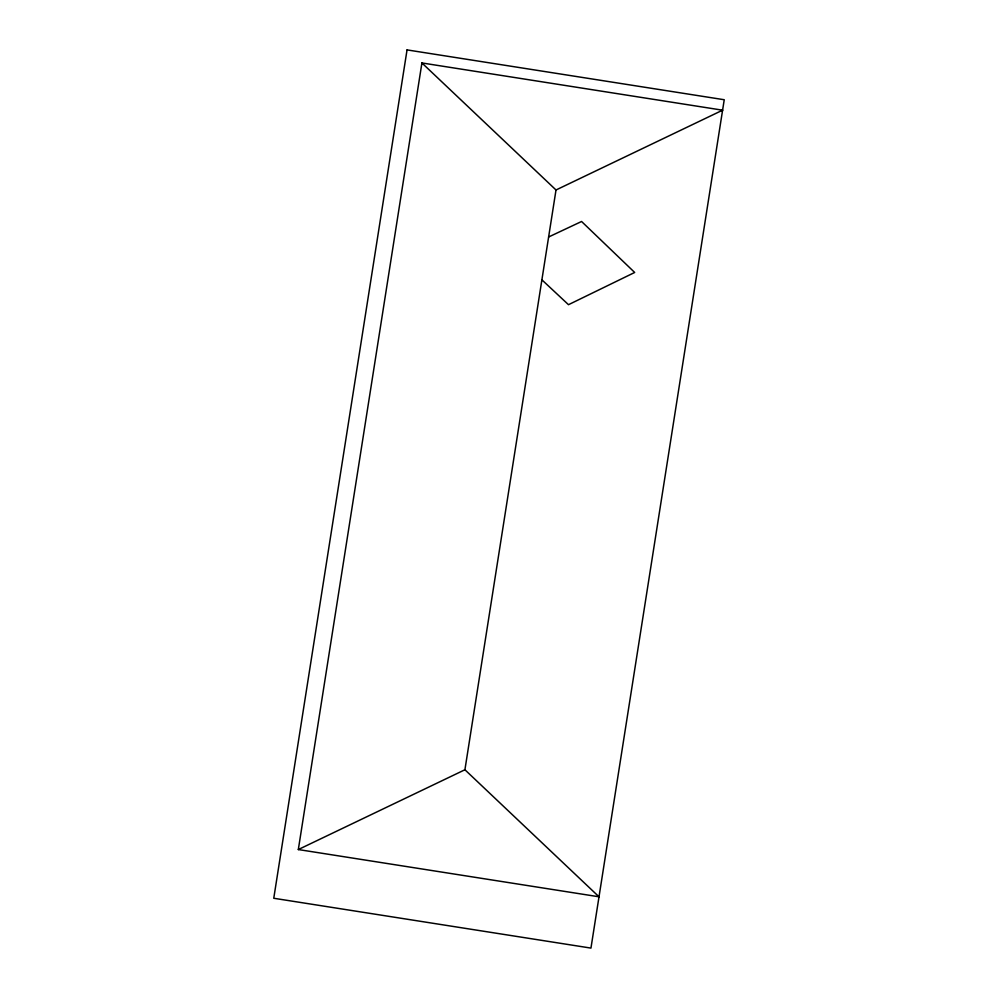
<?xml version="1.0" encoding="UTF-8"?>
<svg xmlns="http://www.w3.org/2000/svg" width="998" height="998" viewBox="0 0 998 998"><rect width="100%" height="100%" fill="white"/><g stroke="black" fill="none" stroke-linecap="round" stroke-linejoin="round"><path stroke-width="1.5" d="M599.012 896.79L464.918 769.757L556.011 189.982L421.917 62.949L298.327 849.548L599.012 896.79L598.264 895.767M721.916 110.691L722.589 110.192L421.917 62.949L422.653 63.972M299.35 848.799L298.327 849.548L464.918 769.757M556.011 189.982L722.589 110.192M548.626 236.988L581.572 221.494L634.678 272.466L568.498 304.689L541.889 279.839M407.047 49.9L273.764 898.262L590.953 948.1L724.236 99.738L407.047 49.9"/></g></svg>
